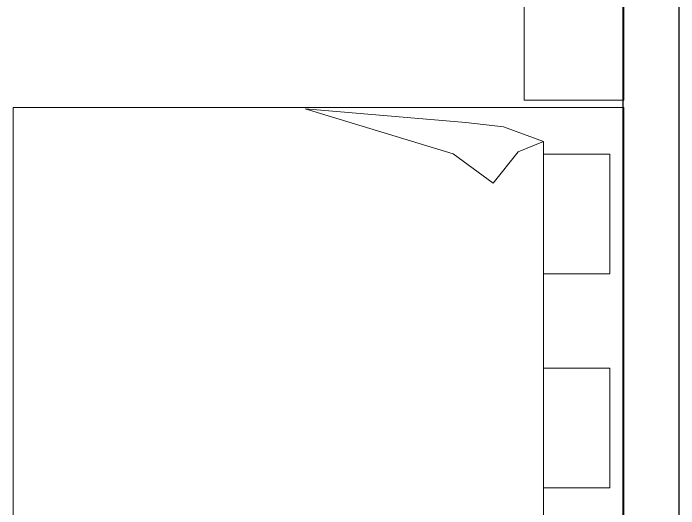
# Model space of a CAD drawing. Header units: millimetres. Extents: x 0 to 145404, y 0 to 194550.
# Drawn here: x 82428 to 84825, y 61376 to 63161 of the extents above; entities that cross this region are included whole.
import ezdxf

# ---------------------------------------------------------------- set-up
doc = ezdxf.new("R2010")
doc.units = ezdxf.units.MM
doc.layers.add('АР - мебель', color=7, linetype='Continuous', lineweight=9, true_color=0x787878)
doc.layers.add('АР - Монолит', color=56, linetype='Continuous', lineweight=30)

# ---------------------------------------------------------------- blocks, each defined once
blk = doc.blocks.new('КРТ37_1550х2200')
for points in [[(-1161.7, -360), (-1161.7, 0), (-801.7, 0)], [(-1161.7, -360), (-801.7, -360), (-801.7, 0)], [(775, 0), (-775, 0)], [(-775, -2200), (-775, 0)], [(775, -2200), (775, 0)], [(1161.7, -360), (1161.7, 0), (801.7, 0)], [(1161.7, -360), (801.7, -360), (801.7, 0)], [(-607.3, -290), (-607.3, -50.8), (-176.2, -50.8), (-176.2, -290)], [(595.7, -290), (595.7, -50.8), (164.6, -50.8), (164.6, -290)], [(-653.1, -290), (775, -290)], [(775, -2200), (-775, -2200)]]:
    blk.add_lwpolyline(points)
blk.add_lwpolyline([(-770.3, -1148.4), (-721, -569.7), (-705.9, -433.6), (-653.1, -290), (-615.3, -380.7), (-502, -471.4), (-607.7, -615)], close=True)
blk = doc.blocks.new('Квартира 1С 4250 тип 8')
at = {"layer": 'АР - Монолит'}
blk.add_lwpolyline([(-4450, 0), (-4450, -6150), (-4250, -6150), (-4250, 0)], close=True, dxfattribs=at)
at = {"layer": 'АР - мебель', "xscale": -1, "rotation": 90}
blk.add_blockref('КРТ37_1550х2200', (-4252.9, -4849.5), dxfattribs=at)
blk = doc.blocks.new('Квартира 1К 5200 тип 15')
at = {"layer": 'АР - Монолит'}
blk.add_lwpolyline([(0, -8150), (0, -1900), (-200, -1900), (-200, -8150)], close=True, dxfattribs=at)
blk = doc.blocks.new('V_Section_3')
for name, p in [('Квартира 1К 5200 тип 15', (6250, -34450)), ('Квартира 1С 4250 тип 8', (10500, -36450))]:
    blk.add_blockref(name, p)

msp = doc.modelspace()

# ---------------------------------------------------------------- block references
at = {"xscale": -1}
msp.add_blockref('V_Section_3', (90875.5, 103346.1, 0), dxfattribs=at)

doc.saveas('drawing.dxf')
